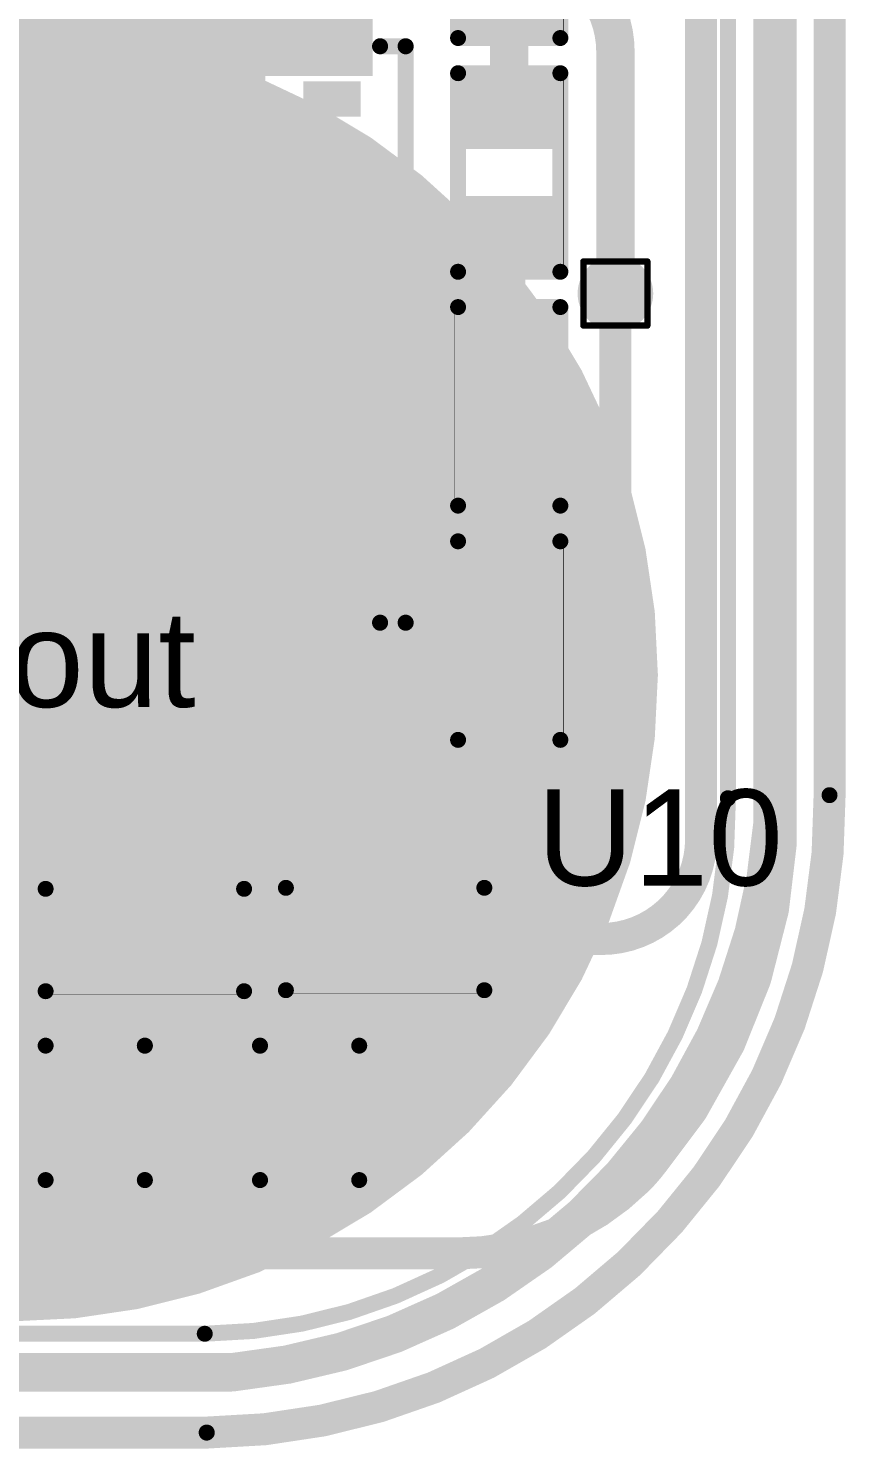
# Model space of a CAD drawing. Header units: inches. Extents: x 3 to 457, y -41 to 239.
# Drawn here: x 32.86 to 39.35, y -2.87 to 8.4 of the extents above; entities that cross this region are included whole.
import ezdxf

# ---------------------------------------------------------------- set-up
doc = ezdxf.new("R2010")
doc.units = ezdxf.units.IN
for name, color, linetype in [('Board Outline', 216, 'Continuous'), ('Bottom Layer', 5, 'Continuous'), ('Bottom Overlay', 54, 'Continuous'), ('Bottom Paste', 16, 'Continuous'), ('Bottom Solder', 6, 'Continuous'), ('Drill Drawing', 1, 'Continuous'), ('Fabrication', 76, 'Continuous'), ('Top Layer', 1, 'Continuous'), ('Top Overlay', 2, 'Continuous'), ('Top Paste', 8, 'Continuous'), ('Top Solder', 216, 'Continuous'), ('Via Holes', 16, 'Continuous')]:
    doc.layers.add(name, color=color, linetype=linetype)
doc.styles.add('Arial', font='', dxfattribs={"height": 0.2})
doc.styles.get('Arial').set_extended_font_data('Arial')

# ---------------------------------------------------------------- blocks, each defined once
blk = doc.blocks.new('TSSOP_14_22')
at = {"layer": 'Top Layer'}
for points in [[(-3.65, 2.175), (-2.15, 2.175), (-2.15, 1.725), (-3.65, 1.725)], [(2.15, 2.175), (3.65, 2.175), (3.65, 1.725), (2.15, 1.725)], [(-3.65, 1.525), (-2.15, 1.525), (-2.15, 1.075), (-3.65, 1.075)], [(2.15, 1.525), (3.65, 1.525), (3.65, 1.075), (2.15, 1.075)], [(-3.65, 0.875), (-2.15, 0.875), (-2.15, 0.425), (-3.65, 0.425)], [(2.15, 0.875), (3.65, 0.875), (3.65, 0.425), (2.15, 0.425)], [(-3.65, 0.225), (-2.15, 0.225), (-2.15, -0.225), (-3.65, -0.225)], [(2.15, 0.225), (3.65, 0.225), (3.65, -0.225), (2.15, -0.225)], [(-3.65, -0.425), (-2.15, -0.425), (-2.15, -0.875), (-3.65, -0.875)], [(2.15, -0.425), (3.65, -0.425), (3.65, -0.875), (2.15, -0.875)], [(-3.65, -1.075), (-2.15, -1.075), (-2.15, -1.525), (-3.65, -1.525)], [(2.15, -1.075), (3.65, -1.075), (3.65, -1.525), (2.15, -1.525)], [(-3.65, -1.725), (-2.15, -1.725), (-2.15, -2.175), (-3.65, -2.175)], [(2.15, -1.725), (3.65, -1.725), (3.65, -2.175), (2.15, -2.175)]]:
    blk.add_hatch(color=1, dxfattribs=at).paths.add_polyline_path(points)
at = {"layer": 'Top Overlay'}
blk.add_hatch(color=2, dxfattribs=at).paths.add_polyline_path([(-2.005, 1.727), (-1.725, 1.727), (-1.725, 2.184), (-2.005, 2.184)])
at = {"layer": 'Top Paste'}
for points in [[(-3.65, 2.175), (-2.15, 2.175), (-2.15, 1.725), (-3.65, 1.725)], [(2.15, 2.175), (3.65, 2.175), (3.65, 1.725), (2.15, 1.725)], [(-3.65, 1.525), (-2.15, 1.525), (-2.15, 1.075), (-3.65, 1.075)], [(2.15, 1.525), (3.65, 1.525), (3.65, 1.075), (2.15, 1.075)], [(-3.65, 0.875), (-2.15, 0.875), (-2.15, 0.425), (-3.65, 0.425)], [(2.15, 0.875), (3.65, 0.875), (3.65, 0.425), (2.15, 0.425)], [(-3.65, 0.225), (-2.15, 0.225), (-2.15, -0.225), (-3.65, -0.225)], [(2.15, 0.225), (3.65, 0.225), (3.65, -0.225), (2.15, -0.225)], [(-3.65, -0.425), (-2.15, -0.425), (-2.15, -0.875), (-3.65, -0.875)], [(2.15, -0.425), (3.65, -0.425), (3.65, -0.875), (2.15, -0.875)], [(-3.65, -1.075), (-2.15, -1.075), (-2.15, -1.525), (-3.65, -1.525)], [(2.15, -1.075), (3.65, -1.075), (3.65, -1.525), (2.15, -1.525)], [(-3.65, -1.725), (-2.15, -1.725), (-2.15, -2.175), (-3.65, -2.175)], [(2.15, -1.725), (3.65, -1.725), (3.65, -2.175), (2.15, -2.175)]]:
    blk.add_hatch(color=8, dxfattribs=at).paths.add_polyline_path(points)
at = {"layer": 'Top Solder'}
for points in [[(-3.752, 2.277), (-2.048, 2.277), (-2.048, 1.623), (-3.752, 1.623)], [(2.048, 2.277), (3.752, 2.277), (3.752, 1.623), (2.048, 1.623)], [(-3.752, 1.627), (-2.048, 1.627), (-2.048, 0.973), (-3.752, 0.973)], [(2.048, 1.627), (3.752, 1.627), (3.752, 0.973), (2.048, 0.973)], [(-3.752, 0.977), (-2.048, 0.977), (-2.048, 0.323), (-3.752, 0.323)], [(2.048, 0.977), (3.752, 0.977), (3.752, 0.323), (2.048, 0.323)], [(-3.752, 0.327), (-2.048, 0.327), (-2.048, -0.327), (-3.752, -0.327)], [(2.048, 0.327), (3.752, 0.327), (3.752, -0.327), (2.048, -0.327)], [(-3.752, -0.323), (-2.048, -0.323), (-2.048, -0.977), (-3.752, -0.977)], [(2.048, -0.323), (3.752, -0.323), (3.752, -0.977), (2.048, -0.977)], [(-3.752, -0.973), (-2.048, -0.973), (-2.048, -1.627), (-3.752, -1.627)], [(2.048, -0.973), (3.752, -0.973), (3.752, -1.627), (2.048, -1.627)], [(-3.752, -1.623), (-2.048, -1.623), (-2.048, -2.277), (-3.752, -2.277)], [(2.048, -1.623), (3.752, -1.623), (3.752, -2.277), (2.048, -2.277)]]:
    blk.add_hatch(color=216, dxfattribs=at).paths.add_polyline_path(points)
at = {"layer": 'Top Overlay'}
for points in [[(-2.284, 2.337, 0.127, 0.127, 0), (-2.284, 2.54, 0.127, 0.127, 0)], [(2.288, 2.54, 0.127, 0.127, 0), (-2.284, 2.54, 0.127, 0.127, 0)], [(2.288, 2.337, 0.127, 0.127, 0), (2.288, 2.54, 0.127, 0.127, 0)], [(-4.011, 1.829, 0.2, 0.2, 0), (-4.011, 2.083, 0.2, 0.2, 0)], [(-3.884, 1.956, 0.2, 0.2, 0), (-4.011, 2.083, 0.2, 0.2, 0)], [(-4.011, 1.829, 0.2, 0.2, 0), (-3.884, 1.956, 0.2, 0.2, 0)], [(-2.284, -2.54, 0.127, 0.127, 0), (-2.284, -2.337, 0.127, 0.127, 0)], [(2.288, -2.54, 0.127, 0.127, 0), (2.288, -2.337, 0.127, 0.127, 0)], [(2.288, -2.54, 0.127, 0.127, 0), (-2.284, -2.54, 0.127, 0.127, 0)]]:
    blk.add_lwpolyline(points, format="xyseb", dxfattribs=at)
for points in [[(-2.316, 2.54, 0.0635, 0.0635, 1), (-2.252, 2.54, 0.0635, 0.0635, 1)], [(-2.316, 2.54, 0.0635, 0.0635, 1), (-2.252, 2.54, 0.0635, 0.0635, 1)], [(2.256, 2.54, 0.0635, 0.0635, 1), (2.32, 2.54, 0.0635, 0.0635, 1)], [(2.256, 2.54, 0.0635, 0.0635, 1), (2.32, 2.54, 0.0635, 0.0635, 1)], [(-2.316, 2.337, 0.0635, 0.0635, 1), (-2.252, 2.337, 0.0635, 0.0635, 1)], [(2.256, 2.337, 0.0635, 0.0635, 1), (2.32, 2.337, 0.0635, 0.0635, 1)], [(-4.061, 2.083, 0.1, 0.1, 1), (-3.961, 2.083, 0.1, 0.1, 1)], [(-4.061, 2.083, 0.1, 0.1, 1), (-3.961, 2.083, 0.1, 0.1, 1)], [(-3.934, 1.956, 0.1, 0.1, 1), (-3.834, 1.956, 0.1, 0.1, 1)], [(-3.934, 1.956, 0.1, 0.1, 1), (-3.834, 1.956, 0.1, 0.1, 1)], [(-4.061, 1.829, 0.1, 0.1, 1), (-3.961, 1.829, 0.1, 0.1, 1)], [(-4.061, 1.829, 0.1, 0.1, 1), (-3.961, 1.829, 0.1, 0.1, 1)], [(-2.316, -2.337, 0.0635, 0.0635, 1), (-2.252, -2.337, 0.0635, 0.0635, 1)], [(2.256, -2.337, 0.0635, 0.0635, 1), (2.32, -2.337, 0.0635, 0.0635, 1)], [(-2.316, -2.54, 0.0635, 0.0635, 1), (-2.252, -2.54, 0.0635, 0.0635, 1)], [(-2.316, -2.54, 0.0635, 0.0635, 1), (-2.252, -2.54, 0.0635, 0.0635, 1)], [(2.256, -2.54, 0.0635, 0.0635, 1), (2.32, -2.54, 0.0635, 0.0635, 1)], [(2.256, -2.54, 0.0635, 0.0635, 1), (2.32, -2.54, 0.0635, 0.0635, 1)]]:
    blk.add_lwpolyline(points, format="xyseb", close=True, dxfattribs=at)
blk = doc.blocks.new('R___0402_43')
at = {"layer": 'Top Layer'}
for points in [[(-0.699, -0.318), (-0.699, 0.318), (-0.241, 0.318), (-0.241, -0.318)], [(0.241, -0.318), (0.241, 0.318), (0.699, 0.318), (0.699, -0.318)]]:
    blk.add_hatch(color=1, dxfattribs=at).paths.add_polyline_path(points)
at = {"layer": 'Top Paste'}
for points in [[(-0.699, -0.318), (-0.699, 0.318), (-0.241, 0.318), (-0.241, -0.318)], [(0.241, -0.318), (0.241, 0.318), (0.699, 0.318), (0.699, -0.318)]]:
    blk.add_hatch(color=8, dxfattribs=at).paths.add_polyline_path(points)
at = {"layer": 'Top Solder'}
for points in [[(-0.754, -0.373), (-0.754, 0.373), (-0.186, 0.373), (-0.186, -0.373)], [(0.186, -0.373), (0.186, 0.373), (0.754, 0.373), (0.754, -0.373)]]:
    blk.add_hatch(color=216, dxfattribs=at).paths.add_polyline_path(points)
at = {"layer": 'Top Overlay'}
for points in [[(-0.787, 0.406, 0.127, 0.127, 0), (0.787, 0.406, 0.127, 0.127, 0)], [(-0.787, -0.406, 0.127, 0.127, 0), (-0.787, 0.406, 0.127, 0.127, 0)], [(0.787, -0.406, 0.127, 0.127, 0), (0.787, 0.406, 0.127, 0.127, 0)], [(-0.787, -0.406, 0.127, 0.127, 0), (0.787, -0.406, 0.127, 0.127, 0)], [(-0.813, -0.432, 0.00323, 0.00323, 0), (0.813, -0.432, 0.00323, 0.00323, 0)]]:
    blk.add_lwpolyline(points, format="xyseb", dxfattribs=at)
for points in [[(-0.819, 0.406, 0.0635, 0.0635, 1), (-0.756, 0.406, 0.0635, 0.0635, 1)], [(-0.819, 0.406, 0.0635, 0.0635, 1), (-0.756, 0.406, 0.0635, 0.0635, 1)], [(0.756, 0.406, 0.0635, 0.0635, 1), (0.819, 0.406, 0.0635, 0.0635, 1)], [(0.756, 0.406, 0.0635, 0.0635, 1), (0.819, 0.406, 0.0635, 0.0635, 1)], [(-0.819, -0.406, 0.0635, 0.0635, 1), (-0.756, -0.406, 0.0635, 0.0635, 1)], [(-0.819, -0.406, 0.0635, 0.0635, 1), (-0.756, -0.406, 0.0635, 0.0635, 1)], [(-0.814, -0.432, 0.00161, 0.00161, 1), (-0.812, -0.432, 0.00161, 0.00161, 1)], [(0.756, -0.406, 0.0635, 0.0635, 1), (0.819, -0.406, 0.0635, 0.0635, 1)], [(0.756, -0.406, 0.0635, 0.0635, 1), (0.819, -0.406, 0.0635, 0.0635, 1)], [(0.812, -0.432, 0.00161, 0.00161, 1), (0.814, -0.432, 0.00161, 0.00161, 1)]]:
    blk.add_lwpolyline(points, format="xyseb", close=True, dxfattribs=at)
blk = doc.blocks.new('R___0402_44')
at = {"layer": 'Top Layer'}
for points in [[(-0.699, -0.318), (-0.699, 0.318), (-0.241, 0.318), (-0.241, -0.318)], [(0.241, -0.318), (0.241, 0.318), (0.699, 0.318), (0.699, -0.318)]]:
    blk.add_hatch(color=1, dxfattribs=at).paths.add_polyline_path(points)
at = {"layer": 'Top Paste'}
for points in [[(-0.699, -0.318), (-0.699, 0.318), (-0.241, 0.318), (-0.241, -0.318)], [(0.241, -0.318), (0.241, 0.318), (0.699, 0.318), (0.699, -0.318)]]:
    blk.add_hatch(color=8, dxfattribs=at).paths.add_polyline_path(points)
at = {"layer": 'Top Solder'}
for points in [[(-0.754, -0.373), (-0.754, 0.373), (-0.186, 0.373), (-0.186, -0.373)], [(0.186, -0.373), (0.186, 0.373), (0.754, 0.373), (0.754, -0.373)]]:
    blk.add_hatch(color=216, dxfattribs=at).paths.add_polyline_path(points)
at = {"layer": 'Top Overlay'}
for points in [[(-0.787, 0.406, 0.127, 0.127, 0), (0.787, 0.406, 0.127, 0.127, 0)], [(-0.787, 0.406, 0.127, 0.127, 0), (-0.787, -0.406, 0.127, 0.127, 0)], [(0.787, 0.406, 0.127, 0.127, 0), (0.787, -0.406, 0.127, 0.127, 0)], [(-0.787, -0.406, 0.127, 0.127, 0), (0.787, -0.406, 0.127, 0.127, 0)], [(-0.813, -0.432, 0.00323, 0.00323, 0), (0.813, -0.432, 0.00323, 0.00323, 0)]]:
    blk.add_lwpolyline(points, format="xyseb", dxfattribs=at)
for points in [[(-0.819, 0.406, 0.0635, 0.0635, 1), (-0.756, 0.406, 0.0635, 0.0635, 1)], [(-0.819, 0.406, 0.0635, 0.0635, 1), (-0.756, 0.406, 0.0635, 0.0635, 1)], [(0.756, 0.406, 0.0635, 0.0635, 1), (0.819, 0.406, 0.0635, 0.0635, 1)], [(0.756, 0.406, 0.0635, 0.0635, 1), (0.819, 0.406, 0.0635, 0.0635, 1)], [(-0.819, -0.406, 0.0635, 0.0635, 1), (-0.756, -0.406, 0.0635, 0.0635, 1)], [(-0.819, -0.406, 0.0635, 0.0635, 1), (-0.756, -0.406, 0.0635, 0.0635, 1)], [(-0.814, -0.432, 0.00161, 0.00161, 1), (-0.812, -0.432, 0.00161, 0.00161, 1)], [(0.756, -0.406, 0.0635, 0.0635, 1), (0.819, -0.406, 0.0635, 0.0635, 1)], [(0.756, -0.406, 0.0635, 0.0635, 1), (0.819, -0.406, 0.0635, 0.0635, 1)], [(0.812, -0.432, 0.00161, 0.00161, 1), (0.814, -0.432, 0.00161, 0.00161, 1)]]:
    blk.add_lwpolyline(points, format="xyseb", close=True, dxfattribs=at)
blk = doc.blocks.new('R___0402_45')
at = {"layer": 'Top Layer'}
for points in [[(-0.699, -0.318), (-0.699, 0.318), (-0.241, 0.318), (-0.241, -0.318)], [(0.241, -0.318), (0.241, 0.318), (0.699, 0.318), (0.699, -0.318)]]:
    blk.add_hatch(color=1, dxfattribs=at).paths.add_polyline_path(points)
at = {"layer": 'Top Paste'}
for points in [[(-0.699, -0.318), (-0.699, 0.318), (-0.241, 0.318), (-0.241, -0.318)], [(0.241, -0.318), (0.241, 0.318), (0.699, 0.318), (0.699, -0.318)]]:
    blk.add_hatch(color=8, dxfattribs=at).paths.add_polyline_path(points)
at = {"layer": 'Top Solder'}
for points in [[(-0.754, -0.373), (-0.754, 0.373), (-0.186, 0.373), (-0.186, -0.373)], [(0.186, -0.373), (0.186, 0.373), (0.754, 0.373), (0.754, -0.373)]]:
    blk.add_hatch(color=216, dxfattribs=at).paths.add_polyline_path(points)
at = {"layer": 'Top Overlay'}
for points in [[(-0.787, 0.406, 0.127, 0.127, 0), (0.787, 0.406, 0.127, 0.127, 0)], [(-0.787, -0.406, 0.127, 0.127, 0), (-0.787, 0.406, 0.127, 0.127, 0)], [(0.787, -0.406, 0.127, 0.127, 0), (0.787, 0.406, 0.127, 0.127, 0)], [(-0.787, -0.406, 0.127, 0.127, 0), (0.787, -0.406, 0.127, 0.127, 0)], [(-0.813, -0.432, 0.00323, 0.00323, 0), (0.813, -0.432, 0.00323, 0.00323, 0)]]:
    blk.add_lwpolyline(points, format="xyseb", dxfattribs=at)
for points in [[(-0.819, 0.406, 0.0635, 0.0635, 1), (-0.756, 0.406, 0.0635, 0.0635, 1)], [(-0.819, 0.406, 0.0635, 0.0635, 1), (-0.756, 0.406, 0.0635, 0.0635, 1)], [(0.756, 0.406, 0.0635, 0.0635, 1), (0.819, 0.406, 0.0635, 0.0635, 1)], [(0.756, 0.406, 0.0635, 0.0635, 1), (0.819, 0.406, 0.0635, 0.0635, 1)], [(-0.819, -0.406, 0.0635, 0.0635, 1), (-0.756, -0.406, 0.0635, 0.0635, 1)], [(-0.819, -0.406, 0.0635, 0.0635, 1), (-0.756, -0.406, 0.0635, 0.0635, 1)], [(-0.814, -0.432, 0.00161, 0.00161, 1), (-0.812, -0.432, 0.00161, 0.00161, 1)], [(0.756, -0.406, 0.0635, 0.0635, 1), (0.819, -0.406, 0.0635, 0.0635, 1)], [(0.756, -0.406, 0.0635, 0.0635, 1), (0.819, -0.406, 0.0635, 0.0635, 1)], [(0.812, -0.432, 0.00161, 0.00161, 1), (0.814, -0.432, 0.00161, 0.00161, 1)]]:
    blk.add_lwpolyline(points, format="xyseb", close=True, dxfattribs=at)
blk = doc.blocks.new('R___0402_49')
at = {"layer": 'Top Layer'}
for points in [[(-0.699, -0.318), (-0.699, 0.318), (-0.241, 0.318), (-0.241, -0.318)], [(0.241, -0.318), (0.241, 0.318), (0.699, 0.318), (0.699, -0.318)]]:
    blk.add_hatch(color=1, dxfattribs=at).paths.add_polyline_path(points)
at = {"layer": 'Top Paste'}
for points in [[(-0.699, -0.318), (-0.699, 0.318), (-0.241, 0.318), (-0.241, -0.318)], [(0.241, -0.318), (0.241, 0.318), (0.699, 0.318), (0.699, -0.318)]]:
    blk.add_hatch(color=8, dxfattribs=at).paths.add_polyline_path(points)
at = {"layer": 'Top Solder'}
for points in [[(-0.754, -0.373), (-0.754, 0.373), (-0.186, 0.373), (-0.186, -0.373)], [(0.186, -0.373), (0.186, 0.373), (0.754, 0.373), (0.754, -0.373)]]:
    blk.add_hatch(color=216, dxfattribs=at).paths.add_polyline_path(points)
at = {"layer": 'Top Overlay'}
for points in [[(-0.787, 0.406, 0.127, 0.127, 0), (0.787, 0.406, 0.127, 0.127, 0)], [(-0.787, 0.406, 0.127, 0.127, 0), (-0.787, -0.406, 0.127, 0.127, 0)], [(0.787, 0.406, 0.127, 0.127, 0), (0.787, -0.406, 0.127, 0.127, 0)], [(-0.787, -0.406, 0.127, 0.127, 0), (0.787, -0.406, 0.127, 0.127, 0)], [(-0.813, -0.432, 0.00323, 0.00323, 0), (0.813, -0.432, 0.00323, 0.00323, 0)]]:
    blk.add_lwpolyline(points, format="xyseb", dxfattribs=at)
for points in [[(-0.819, 0.406, 0.0635, 0.0635, 1), (-0.756, 0.406, 0.0635, 0.0635, 1)], [(-0.819, 0.406, 0.0635, 0.0635, 1), (-0.756, 0.406, 0.0635, 0.0635, 1)], [(0.756, 0.406, 0.0635, 0.0635, 1), (0.819, 0.406, 0.0635, 0.0635, 1)], [(0.756, 0.406, 0.0635, 0.0635, 1), (0.819, 0.406, 0.0635, 0.0635, 1)], [(-0.819, -0.406, 0.0635, 0.0635, 1), (-0.756, -0.406, 0.0635, 0.0635, 1)], [(-0.819, -0.406, 0.0635, 0.0635, 1), (-0.756, -0.406, 0.0635, 0.0635, 1)], [(-0.814, -0.432, 0.00161, 0.00161, 1), (-0.812, -0.432, 0.00161, 0.00161, 1)], [(0.756, -0.406, 0.0635, 0.0635, 1), (0.819, -0.406, 0.0635, 0.0635, 1)], [(0.756, -0.406, 0.0635, 0.0635, 1), (0.819, -0.406, 0.0635, 0.0635, 1)], [(0.812, -0.432, 0.00161, 0.00161, 1), (0.814, -0.432, 0.00161, 0.00161, 1)]]:
    blk.add_lwpolyline(points, format="xyseb", close=True, dxfattribs=at)
blk = doc.blocks.new('R___0402_50')
at = {"layer": 'Top Layer'}
for points in [[(-0.699, -0.318), (-0.699, 0.317), (-0.241, 0.317), (-0.241, -0.318)], [(0.241, -0.318), (0.241, 0.317), (0.699, 0.317), (0.699, -0.318)]]:
    blk.add_hatch(color=1, dxfattribs=at).paths.add_polyline_path(points)
at = {"layer": 'Top Paste'}
for points in [[(-0.699, -0.318), (-0.699, 0.317), (-0.241, 0.317), (-0.241, -0.318)], [(0.241, -0.318), (0.241, 0.317), (0.699, 0.317), (0.699, -0.318)]]:
    blk.add_hatch(color=8, dxfattribs=at).paths.add_polyline_path(points)
at = {"layer": 'Top Solder'}
for points in [[(-0.754, -0.373), (-0.754, 0.373), (-0.186, 0.373), (-0.186, -0.373)], [(0.186, -0.373), (0.186, 0.373), (0.754, 0.373), (0.754, -0.373)]]:
    blk.add_hatch(color=216, dxfattribs=at).paths.add_polyline_path(points)
at = {"layer": 'Top Overlay'}
for points in [[(0.787, 0.406, 0.127, 0.127, 0), (-0.787, 0.406, 0.127, 0.127, 0)], [(-0.787, -0.406, 0.127, 0.127, 0), (-0.787, 0.406, 0.127, 0.127, 0)], [(0.787, -0.406, 0.127, 0.127, 0), (0.787, 0.406, 0.127, 0.127, 0)], [(0.787, -0.406, 0.127, 0.127, 0), (-0.787, -0.406, 0.127, 0.127, 0)], [(0.813, -0.432, 0.00323, 0.00323, 0), (-0.813, -0.432, 0.00323, 0.00323, 0)]]:
    blk.add_lwpolyline(points, format="xyseb", dxfattribs=at)
for points in [[(-0.819, 0.406, 0.0635, 0.0635, 1), (-0.756, 0.406, 0.0635, 0.0635, 1)], [(-0.819, 0.406, 0.0635, 0.0635, 1), (-0.756, 0.406, 0.0635, 0.0635, 1)], [(0.756, 0.406, 0.0635, 0.0635, 1), (0.819, 0.406, 0.0635, 0.0635, 1)], [(0.756, 0.406, 0.0635, 0.0635, 1), (0.819, 0.406, 0.0635, 0.0635, 1)], [(-0.819, -0.406, 0.0635, 0.0635, 1), (-0.756, -0.406, 0.0635, 0.0635, 1)], [(-0.819, -0.406, 0.0635, 0.0635, 1), (-0.756, -0.406, 0.0635, 0.0635, 1)], [(-0.814, -0.432, 0.00161, 0.00161, 1), (-0.812, -0.432, 0.00161, 0.00161, 1)], [(0.756, -0.406, 0.0635, 0.0635, 1), (0.819, -0.406, 0.0635, 0.0635, 1)], [(0.756, -0.406, 0.0635, 0.0635, 1), (0.819, -0.406, 0.0635, 0.0635, 1)], [(0.812, -0.432, 0.00161, 0.00161, 1), (0.814, -0.432, 0.00161, 0.00161, 1)]]:
    blk.add_lwpolyline(points, format="xyseb", close=True, dxfattribs=at)
blk = doc.blocks.new('R___0402_54')
at = {"layer": 'Top Layer'}
for points in [[(-0.699, -0.318), (-0.699, 0.318), (-0.241, 0.318), (-0.241, -0.318)], [(0.241, -0.318), (0.241, 0.318), (0.699, 0.318), (0.699, -0.318)]]:
    blk.add_hatch(color=1, dxfattribs=at).paths.add_polyline_path(points)
at = {"layer": 'Top Paste'}
for points in [[(-0.699, -0.318), (-0.699, 0.318), (-0.241, 0.318), (-0.241, -0.318)], [(0.241, -0.318), (0.241, 0.318), (0.699, 0.318), (0.699, -0.318)]]:
    blk.add_hatch(color=8, dxfattribs=at).paths.add_polyline_path(points)
at = {"layer": 'Top Solder'}
for points in [[(-0.754, -0.373), (-0.754, 0.373), (-0.186, 0.373), (-0.186, -0.373)], [(0.186, -0.373), (0.186, 0.373), (0.754, 0.373), (0.754, -0.373)]]:
    blk.add_hatch(color=216, dxfattribs=at).paths.add_polyline_path(points)
at = {"layer": 'Top Overlay'}
for points in [[(-0.787, 0.406, 0.127, 0.127, 0), (0.787, 0.406, 0.127, 0.127, 0)], [(-0.787, 0.406, 0.127, 0.127, 0), (-0.787, -0.406, 0.127, 0.127, 0)], [(0.787, 0.406, 0.127, 0.127, 0), (0.787, -0.406, 0.127, 0.127, 0)], [(-0.787, -0.406, 0.127, 0.127, 0), (0.787, -0.406, 0.127, 0.127, 0)], [(-0.813, -0.432, 0.00323, 0.00323, 0), (0.813, -0.432, 0.00323, 0.00323, 0)]]:
    blk.add_lwpolyline(points, format="xyseb", dxfattribs=at)
for points in [[(-0.819, 0.406, 0.0635, 0.0635, 1), (-0.756, 0.406, 0.0635, 0.0635, 1)], [(-0.819, 0.406, 0.0635, 0.0635, 1), (-0.756, 0.406, 0.0635, 0.0635, 1)], [(0.756, 0.406, 0.0635, 0.0635, 1), (0.819, 0.406, 0.0635, 0.0635, 1)], [(0.756, 0.406, 0.0635, 0.0635, 1), (0.819, 0.406, 0.0635, 0.0635, 1)], [(-0.819, -0.406, 0.0635, 0.0635, 1), (-0.756, -0.406, 0.0635, 0.0635, 1)], [(-0.819, -0.406, 0.0635, 0.0635, 1), (-0.756, -0.406, 0.0635, 0.0635, 1)], [(-0.814, -0.432, 0.00161, 0.00161, 1), (-0.812, -0.432, 0.00161, 0.00161, 1)], [(0.756, -0.406, 0.0635, 0.0635, 1), (0.819, -0.406, 0.0635, 0.0635, 1)], [(0.756, -0.406, 0.0635, 0.0635, 1), (0.819, -0.406, 0.0635, 0.0635, 1)], [(0.812, -0.432, 0.00161, 0.00161, 1), (0.814, -0.432, 0.00161, 0.00161, 1)]]:
    blk.add_lwpolyline(points, format="xyseb", close=True, dxfattribs=at)
blk = doc.blocks.new('SEMG_PAD_B_59')
at = {"layer": 'Bottom Layer'}
h = blk.add_hatch(color=5, dxfattribs=at)
edge = h.paths.add_edge_path()
edge.add_arc((0, 9.987), 5, 0, 360)
at = {"layer": 'Bottom Paste'}
h = blk.add_hatch(color=16, dxfattribs=at)
edge = h.paths.add_edge_path()
edge.add_arc((0, 9.987), 5, 0, 360)
at = {"layer": 'Bottom Solder'}
h = blk.add_hatch(color=6, dxfattribs=at)
edge = h.paths.add_edge_path()
edge.add_arc((0, 9.987), 5.102, 0, 360)
at = {"layer": 'Bottom Overlay'}
for points in [[(-5.683, 10.966, 0.127, 0.127, -0.414214), (-1.531, 15.213, 0.127, 0.127, 0)], [(1.531, 15.213, 0.127, 0.127, 0), (-1.531, 15.213, 0.127, 0.127, 0)], [(-5.683, 10.966, 0.127, 0.127, 0), (-5.683, -10.966, 0.127, 0.127, 0)]]:
    blk.add_lwpolyline(points, format="xyseb", dxfattribs=at)
for points in [[(-1.562, 15.213, 0.0635, 0.0635, 1), (-1.499, 15.213, 0.0635, 0.0635, 1)], [(-1.562, 15.213, 0.0635, 0.0635, 1), (-1.499, 15.213, 0.0635, 0.0635, 1)], [(-5.715, 10.966, 0.0635, 0.0635, 1), (-5.651, 10.966, 0.0635, 0.0635, 1)], [(-5.715, 10.966, 0.0635, 0.0635, 1), (-5.651, 10.966, 0.0635, 0.0635, 1)]]:
    blk.add_lwpolyline(points, format="xyseb", close=True, dxfattribs=at)
blk = doc.blocks.new('C___0603_70')
at = {"layer": 'Top Layer'}
for points in [[(-0.381, 0.445), (-0.381, -0.445), (-1.143, -0.445), (-1.143, 0.445)], [(1.143, 0.445), (1.143, -0.445), (0.381, -0.445), (0.381, 0.445)]]:
    blk.add_hatch(color=1, dxfattribs=at).paths.add_polyline_path(points)
at = {"layer": 'Top Paste'}
for points in [[(-0.381, 0.445), (-0.381, -0.445), (-1.143, -0.445), (-1.143, 0.445)], [(1.143, 0.445), (1.143, -0.445), (0.381, -0.445), (0.381, 0.445)]]:
    blk.add_hatch(color=8, dxfattribs=at).paths.add_polyline_path(points)
at = {"layer": 'Top Solder'}
for points in [[(-0.321, 0.504), (-0.321, -0.504), (-1.203, -0.504), (-1.203, 0.504)], [(1.203, 0.504), (1.203, -0.504), (0.321, -0.504), (0.321, 0.504)]]:
    blk.add_hatch(color=216, dxfattribs=at).paths.add_polyline_path(points)
at = {"layer": 'Top Overlay'}
for points in [[(-1.245, 0.533, 0.127, 0.127, 0), (-0.457, 0.533, 0.127, 0.127, 0)], [(-1.245, -0.533, 0.127, 0.127, 0), (-1.245, 0.533, 0.127, 0.127, 0)], [(0.457, 0.533, 0.127, 0.127, 0), (1.245, 0.533, 0.127, 0.127, 0)], [(1.245, -0.533, 0.127, 0.127, 0), (1.245, 0.533, 0.127, 0.127, 0)], [(-1.245, -0.533, 0.127, 0.127, 0), (-0.457, -0.533, 0.127, 0.127, 0)], [(0.457, -0.533, 0.127, 0.127, 0), (1.245, -0.533, 0.127, 0.127, 0)]]:
    blk.add_lwpolyline(points, format="xyseb", dxfattribs=at)
for points in [[(-1.276, 0.533, 0.0635, 0.0635, 1), (-1.213, 0.533, 0.0635, 0.0635, 1)], [(-1.276, 0.533, 0.0635, 0.0635, 1), (-1.213, 0.533, 0.0635, 0.0635, 1)], [(-0.489, 0.533, 0.0635, 0.0635, 1), (-0.425, 0.533, 0.0635, 0.0635, 1)], [(0.425, 0.533, 0.0635, 0.0635, 1), (0.489, 0.533, 0.0635, 0.0635, 1)], [(1.213, 0.533, 0.0635, 0.0635, 1), (1.276, 0.533, 0.0635, 0.0635, 1)], [(1.213, 0.533, 0.0635, 0.0635, 1), (1.276, 0.533, 0.0635, 0.0635, 1)], [(-1.276, -0.533, 0.0635, 0.0635, 1), (-1.213, -0.533, 0.0635, 0.0635, 1)], [(-1.276, -0.533, 0.0635, 0.0635, 1), (-1.213, -0.533, 0.0635, 0.0635, 1)], [(-0.489, -0.533, 0.0635, 0.0635, 1), (-0.425, -0.533, 0.0635, 0.0635, 1)], [(0.425, -0.533, 0.0635, 0.0635, 1), (0.489, -0.533, 0.0635, 0.0635, 1)], [(1.213, -0.533, 0.0635, 0.0635, 1), (1.276, -0.533, 0.0635, 0.0635, 1)], [(1.213, -0.533, 0.0635, 0.0635, 1), (1.276, -0.533, 0.0635, 0.0635, 1)]]:
    blk.add_lwpolyline(points, format="xyseb", close=True, dxfattribs=at)

msp = doc.modelspace()

# ---------------------------------------------------------------- hatches: boundary and pattern name
at = {"layer": 'Bottom Layer'}
h = msp.add_hatch(color=5, dxfattribs=at)
edge = h.paths.add_edge_path()
edge.add_arc((37.52, 6.296), 0.3, 0, 360)
at = {"layer": 'Top Layer'}
h = msp.add_hatch(color=1, dxfattribs=at)
edge = h.paths.add_edge_path()
edge.add_arc((37.52, 6.296), 0.3, 0, 360)
at = {"layer": 'Via Holes'}
h = msp.add_hatch(color=7, dxfattribs=at)
edge = h.paths.add_edge_path()
edge.add_arc((37.52, 6.296), 0.15, 0, 360)

# ---------------------------------------------------------------- linework, layer by layer
at = {"layer": 'Board Outline'}
for points in [[(39.22, 24.173, 0.127, 0.127, 0), (39.22, 2.317, 0.127, 0.127, 0)], [(39.22, 2.317, 0.127, 0.127, -0.414214), (34.276, -2.739, 0.127, 0.127, 0)], [(31.197, -2.739, 0.127, 0.127, 0), (34.276, -2.739, 0.127, 0.127, 0)]]:
    msp.add_lwpolyline(points, format="xyseb", dxfattribs=at)
for points in [[(39.188, 2.317, 0.0635, 0.0635, 1), (39.251, 2.317, 0.0635, 0.0635, 1)], [(39.188, 2.317, 0.0635, 0.0635, 1), (39.251, 2.317, 0.0635, 0.0635, 1)], [(34.244, -2.739, 0.0635, 0.0635, 1), (34.308, -2.739, 0.0635, 0.0635, 1)], [(34.244, -2.739, 0.0635, 0.0635, 1), (34.308, -2.739, 0.0635, 0.0635, 1)]]:
    msp.add_lwpolyline(points, format="xyseb", close=True, dxfattribs=at)
at = {"layer": 'Bottom Layer'}
for points in [[(38.767, 2.093, 0.305, 0.305, 0), (38.767, 13.245, 0.305, 0.305, 0)], [(36.719, 9.017, 0.305, 0.305, -0.414214), (37.52, 8.216, 0.305, 0.305, 0)], [(37.52, 6.296, 0.305, 0.305, 0), (37.52, 8.216, 0.305, 0.305, 0)], [(38.767, 2.093, 0.305, 0.305, -0.365519), (34.477, -2.261, 0.305, 0.305, 0)], [(31.456, -2.261, 0.305, 0.305, 0), (34.477, -2.261, 0.305, 0.305, 0)]]:
    msp.add_lwpolyline(points, format="xyseb", dxfattribs=at)
for points in [[(37.444, 8.216, 0.152, 0.152, 1), (37.596, 8.216, 0.152, 0.152, 1)], [(37.444, 8.216, 0.152, 0.152, 1), (37.596, 8.216, 0.152, 0.152, 1)], [(37.444, 6.296, 0.152, 0.152, 1), (37.596, 6.296, 0.152, 0.152, 1)], [(38.691, 2.093, 0.152, 0.152, 1), (38.843, 2.093, 0.152, 0.152, 1)], [(38.691, 2.093, 0.152, 0.152, 1), (38.843, 2.093, 0.152, 0.152, 1)], [(34.401, -2.261, 0.152, 0.152, 1), (34.553, -2.261, 0.152, 0.152, 1)], [(34.401, -2.261, 0.152, 0.152, 1), (34.553, -2.261, 0.152, 0.152, 1)]]:
    msp.add_lwpolyline(points, format="xyseb", close=True, dxfattribs=at)
at = {"layer": 'Drill Drawing'}
for points in [[(37.266, 6.55, 0.0508, 0.0508, 0), (37.774, 6.55, 0.0508, 0.0508, 0)], [(37.266, 6.042, 0.0508, 0.0508, 0), (37.266, 6.55, 0.0508, 0.0508, 0)], [(37.774, 6.042, 0.0508, 0.0508, 0), (37.774, 6.55, 0.0508, 0.0508, 0)], [(37.266, 6.042, 0.0508, 0.0508, 0), (37.774, 6.042, 0.0508, 0.0508, 0)]]:
    msp.add_lwpolyline(points, format="xyseb", dxfattribs=at)
for points in [[(37.253, 6.55, 0.0254, 0.0254, 1), (37.278, 6.55, 0.0254, 0.0254, 1)], [(37.253, 6.55, 0.0254, 0.0254, 1), (37.278, 6.55, 0.0254, 0.0254, 1)], [(37.761, 6.55, 0.0254, 0.0254, 1), (37.786, 6.55, 0.0254, 0.0254, 1)], [(37.761, 6.55, 0.0254, 0.0254, 1), (37.786, 6.55, 0.0254, 0.0254, 1)], [(37.253, 6.042, 0.0254, 0.0254, 1), (37.278, 6.042, 0.0254, 0.0254, 1)], [(37.253, 6.042, 0.0254, 0.0254, 1), (37.278, 6.042, 0.0254, 0.0254, 1)], [(37.761, 6.042, 0.0254, 0.0254, 1), (37.786, 6.042, 0.0254, 0.0254, 1)], [(37.761, 6.042, 0.0254, 0.0254, 1), (37.786, 6.042, 0.0254, 0.0254, 1)]]:
    msp.add_lwpolyline(points, format="xyseb", close=True, dxfattribs=at)
at = {"layer": 'Fabrication'}
for points in [[(39.22, 24.173, 0.254, 0.254, 0), (39.22, 2.317, 0.254, 0.254, 0)], [(39.22, 2.317, 0.254, 0.254, -0.414214), (34.276, -2.739, 0.254, 0.254, 0)], [(31.197, -2.739, 0.254, 0.254, 0), (34.276, -2.739, 0.254, 0.254, 0)]]:
    msp.add_lwpolyline(points, format="xyseb", dxfattribs=at)
for points in [[(37.73, 3.27, 0.254, 0.254, 1), (27.73, 3.27, 0.254, 0.254, 1)], [(37.667, 3.27, 0.127, 0.127, 1), (37.794, 3.27, 0.127, 0.127, 1)], [(39.156, 2.317, 0.127, 0.127, 1), (39.283, 2.317, 0.127, 0.127, 1)], [(39.156, 2.317, 0.127, 0.127, 1), (39.283, 2.317, 0.127, 0.127, 1)], [(34.213, -2.739, 0.127, 0.127, 1), (34.34, -2.739, 0.127, 0.127, 1)], [(34.213, -2.739, 0.127, 0.127, 1), (34.34, -2.739, 0.127, 0.127, 1)]]:
    msp.add_lwpolyline(points, format="xyseb", close=True, dxfattribs=at)
at = {"layer": 'Top Layer'}
for points in [[(38.832, 1.943, 0.254, 0.254, 0), (38.832, 12.178, 0.254, 0.254, 0)], [(38.2, 1.969, 0.254, 0.254, 0), (38.2, 11.41, 0.254, 0.254, 0)], [(33.965, 7.256, 0.254, 0.254, 0), (33.965, 8.873, 0.254, 0.254, 0)], [(34.615, 6.296, 0.254, 0.254, 0), (34.615, 8.873, 0.254, 0.254, 0)], [(36.677, 7.726, 0.305, 0.305, 0), (36.677, 8.64, 0.305, 0.305, 0)], [(33.965, 7.256, 0.254, 0.254, -0.414214), (33.567, 6.858, 0.254, 0.254, 0)], [(28.613, 6.858, 0.254, 0.254, 0), (33.567, 6.858, 0.254, 0.254, 0)], [(36.677, 5.871, 0.254, 0.254, 0), (36.677, 6.787, 0.254, 0.254, 0)], [(36.677, 6.787, 0.254, 0.254, 0), (36.809, 6.787, 0.254, 0.254, 0)], [(35.04, 5.871, 0.254, 0.254, -0.414214), (34.615, 6.296, 0.254, 0.254, 0)], [(37.52, 4.514, 0.254, 0.254, 0), (37.52, 6.296, 0.254, 0.254, 0)], [(35.04, 5.871, 0.254, 0.254, 0), (36.575, 5.871, 0.254, 0.254, 0)], [(32.665, 4.541, 0.254, 0.254, -0.414214), (33.056, 4.931, 0.254, 0.254, 0)], [(33.056, 4.931, 0.254, 0.254, 0), (35.653, 4.931, 0.254, 0.254, 0)], [(34.878, 4.931, 0.254, 0.254, -0.414214), (35.265, 4.543, 0.254, 0.254, 0)], [(35.265, 4.543, 0.254, 0.254, -0.414214), (35.653, 4.931, 0.254, 0.254, 0)], [(35.653, 4.931, 0.254, 0.254, 0), (36.677, 4.931, 0.254, 0.254, 0)], [(35.265, 3.327, 0.254, 0.254, 0), (35.265, 4.797, 0.254, 0.254, 0)], [(37.52, 4.514, 0.254, 0.254, -0.414214), (37.019, 4.013, 0.254, 0.254, 0)], [(36.664, 4.013, 0.254, 0.254, 0), (37.019, 4.013, 0.254, 0.254, 0)], [(33.315, 1.168, 0.254, 0.254, 0), (33.315, 3.073, 0.254, 0.254, 0)], [(33.965, 1.882, 0.254, 0.254, 0), (33.965, 3.073, 0.254, 0.254, 0)], [(34.615, 3.073, 0.381, 0.381, 0), (35.265, 3.073, 0.381, 0.381, 0)], [(35.265, 3.073, 0.254, 0.254, 0), (36.677, 3.073, 0.254, 0.254, 0)], [(38.2, 1.969, 0.254, 0.254, -0.414214), (37.407, 1.176, 0.254, 0.254, 0)], [(38.77, 1.409, 0.254, 0.254, 0), (38.83, 1.913, 0.254, 0.254, 0)], [(38.832, 1.943, 0.254, 0.254, -0.029593), (38.83, 1.913, 0.254, 0.254, 0)], [(34.064, 1.449, 0.254, 0.254, -0.111993), (33.965, 1.882, 0.254, 0.254, 0)], [(34.255, 1.176, 0.254, 0.254, -0.083597), (34.064, 1.449, 0.254, 0.254, 0)], [(38.63, 0.861, 0.254, 0.254, 0), (38.77, 1.409, 0.254, 0.254, 0)], [(33.315, 0.089, 0.254, 0.254, 0), (33.315, 1.168, 0.254, 0.254, 0)], [(34.259, 1.172, 0.254, 0.254, -0.001418), (34.255, 1.176, 0.254, 0.254, 0)], [(34.259, 1.172, 0.254, 0.254, 0), (35.091, 1.172, 0.254, 0.254, 0)], [(35.091, 1.172, 0.254, 0.254, 0), (35.095, 1.176, 0.254, 0.254, 0)], [(35.222, 0.015, 0.254, 0.254, 0), (35.222, 1.176, 0.254, 0.254, 0)], [(36.162, 1.176, 0.254, 0.254, 0), (37.407, 1.176, 0.254, 0.254, 0)], [(38.423, 0.347, 0.254, 0.254, 0), (38.63, 0.861, 0.254, 0.254, 0)], [(38.127, -0.181, 0.254, 0.254, 0), (38.423, 0.347, 0.254, 0.254, 0)], [(33.48, -0.076, 0.254, 0.254, -0.414214), (33.315, 0.089, 0.254, 0.254, 0)], [(35.004, 0.057, 0.254, 0.254, 0), (35.038, 0.057, 0.254, 0.254, 0)], [(35.004, -0.203, 0.254, 0.254, 0), (35.222, 0.015, 0.254, 0.254, 0)], [(33.48, -0.203, 0.254, 0.254, 0), (33.48, -0.076, 0.254, 0.254, 0)], [(33.48, -0.949, 0.254, 0.254, 0), (33.48, -0.203, 0.254, 0.254, 0)], [(37.82, -0.59, 0.254, 0.254, 0), (38.127, -0.181, 0.254, 0.254, 0)], [(37.82, -0.59, 0.254, 0.254, -0.03687), (37.694, -0.735, 0.254, 0.254, 0)], [(37.694, -0.735, 0.254, 0.254, -0.196681), (36.265, -1.318, 0.254, 0.254, 0)], [(33.85, -1.318, 0.254, 0.254, -0.414214), (33.48, -0.949, 0.254, 0.254, 0)], [(33.85, -1.318, 0.254, 0.254, 0), (36.265, -1.318, 0.254, 0.254, 0)]]:
    msp.add_lwpolyline(points, format="xyseb", dxfattribs=at)
for points in [[(36.601, 7.726, 0.152, 0.152, 1), (36.753, 7.726, 0.152, 0.152, 1)], [(33.902, 7.256, 0.127, 0.127, 1), (34.029, 7.256, 0.127, 0.127, 1)], [(33.902, 7.256, 0.127, 0.127, 1), (34.029, 7.256, 0.127, 0.127, 1)], [(33.503, 6.858, 0.127, 0.127, 1), (33.63, 6.858, 0.127, 0.127, 1)], [(33.503, 6.858, 0.127, 0.127, 1), (33.63, 6.858, 0.127, 0.127, 1)], [(36.614, 6.787, 0.127, 0.127, 1), (36.741, 6.787, 0.127, 0.127, 1)], [(36.614, 6.787, 0.127, 0.127, 1), (36.741, 6.787, 0.127, 0.127, 1)], [(36.745, 6.787, 0.127, 0.127, 1), (36.872, 6.787, 0.127, 0.127, 1)], [(34.552, 6.296, 0.127, 0.127, 1), (34.679, 6.296, 0.127, 0.127, 1)], [(34.552, 6.296, 0.127, 0.127, 1), (34.679, 6.296, 0.127, 0.127, 1)], [(37.456, 6.296, 0.127, 0.127, 1), (37.583, 6.296, 0.127, 0.127, 1)], [(34.977, 5.871, 0.127, 0.127, 1), (35.104, 5.871, 0.127, 0.127, 1)], [(34.977, 5.871, 0.127, 0.127, 1), (35.104, 5.871, 0.127, 0.127, 1)], [(36.512, 5.871, 0.127, 0.127, 1), (36.639, 5.871, 0.127, 0.127, 1)], [(36.614, 5.871, 0.127, 0.127, 1), (36.741, 5.871, 0.127, 0.127, 1)], [(32.992, 4.931, 0.127, 0.127, 1), (33.119, 4.931, 0.127, 0.127, 1)], [(32.992, 4.931, 0.127, 0.127, 1), (33.119, 4.931, 0.127, 0.127, 1)], [(34.814, 4.931, 0.127, 0.127, 1), (34.941, 4.931, 0.127, 0.127, 1)], [(35.59, 4.931, 0.127, 0.127, 1), (35.717, 4.931, 0.127, 0.127, 1)], [(35.59, 4.931, 0.127, 0.127, 1), (35.717, 4.931, 0.127, 0.127, 1)], [(35.59, 4.931, 0.127, 0.127, 1), (35.717, 4.931, 0.127, 0.127, 1)], [(36.614, 4.931, 0.127, 0.127, 1), (36.741, 4.931, 0.127, 0.127, 1)], [(35.202, 4.797, 0.127, 0.127, 1), (35.329, 4.797, 0.127, 0.127, 1)], [(35.202, 4.543, 0.127, 0.127, 1), (35.329, 4.543, 0.127, 0.127, 1)], [(35.202, 4.543, 0.127, 0.127, 1), (35.329, 4.543, 0.127, 0.127, 1)], [(37.456, 4.514, 0.127, 0.127, 1), (37.583, 4.514, 0.127, 0.127, 1)], [(37.456, 4.514, 0.127, 0.127, 1), (37.583, 4.514, 0.127, 0.127, 1)], [(36.601, 4.013, 0.127, 0.127, 1), (36.728, 4.013, 0.127, 0.127, 1)], [(36.956, 4.013, 0.127, 0.127, 1), (37.083, 4.013, 0.127, 0.127, 1)], [(36.956, 4.013, 0.127, 0.127, 1), (37.083, 4.013, 0.127, 0.127, 1)], [(35.202, 3.327, 0.127, 0.127, 1), (35.329, 3.327, 0.127, 0.127, 1)], [(33.252, 3.073, 0.127, 0.127, 1), (33.379, 3.073, 0.127, 0.127, 1)], [(33.902, 3.073, 0.127, 0.127, 1), (34.029, 3.073, 0.127, 0.127, 1)], [(34.52, 3.073, 0.191, 0.191, 1), (34.711, 3.073, 0.191, 0.191, 1)], [(35.17, 3.073, 0.191, 0.191, 1), (35.361, 3.073, 0.191, 0.191, 1)], [(35.202, 3.073, 0.127, 0.127, 1), (35.329, 3.073, 0.127, 0.127, 1)], [(36.614, 3.073, 0.127, 0.127, 1), (36.741, 3.073, 0.127, 0.127, 1)], [(38.136, 1.969, 0.127, 0.127, 1), (38.263, 1.969, 0.127, 0.127, 1)], [(38.136, 1.969, 0.127, 0.127, 1), (38.263, 1.969, 0.127, 0.127, 1)], [(38.767, 1.913, 0.127, 0.127, 1), (38.894, 1.913, 0.127, 0.127, 1)], [(38.767, 1.913, 0.127, 0.127, 1), (38.894, 1.913, 0.127, 0.127, 1)], [(38.769, 1.943, 0.127, 0.127, 1), (38.896, 1.943, 0.127, 0.127, 1)], [(38.769, 1.943, 0.127, 0.127, 1), (38.896, 1.943, 0.127, 0.127, 1)], [(33.902, 1.882, 0.127, 0.127, 1), (34.029, 1.882, 0.127, 0.127, 1)], [(33.902, 1.882, 0.127, 0.127, 1), (34.029, 1.882, 0.127, 0.127, 1)], [(34, 1.449, 0.127, 0.127, 1), (34.127, 1.449, 0.127, 0.127, 1)], [(34, 1.449, 0.127, 0.127, 1), (34.127, 1.449, 0.127, 0.127, 1)], [(38.706, 1.409, 0.127, 0.127, 1), (38.833, 1.409, 0.127, 0.127, 1)], [(38.706, 1.409, 0.127, 0.127, 1), (38.833, 1.409, 0.127, 0.127, 1)], [(33.252, 1.168, 0.127, 0.127, 1), (33.379, 1.168, 0.127, 0.127, 1)], [(33.252, 1.168, 0.127, 0.127, 1), (33.379, 1.168, 0.127, 0.127, 1)], [(34.192, 1.176, 0.127, 0.127, 1), (34.319, 1.176, 0.127, 0.127, 1)], [(34.192, 1.176, 0.127, 0.127, 1), (34.319, 1.176, 0.127, 0.127, 1)], [(34.196, 1.172, 0.127, 0.127, 1), (34.323, 1.172, 0.127, 0.127, 1)], [(34.196, 1.172, 0.127, 0.127, 1), (34.323, 1.172, 0.127, 0.127, 1)], [(35.028, 1.172, 0.127, 0.127, 1), (35.155, 1.172, 0.127, 0.127, 1)], [(35.028, 1.172, 0.127, 0.127, 1), (35.155, 1.172, 0.127, 0.127, 1)], [(35.032, 1.176, 0.127, 0.127, 1), (35.159, 1.176, 0.127, 0.127, 1)], [(35.159, 1.176, 0.127, 0.127, 1), (35.286, 1.176, 0.127, 0.127, 1)], [(36.099, 1.176, 0.127, 0.127, 1), (36.226, 1.176, 0.127, 0.127, 1)], [(37.343, 1.176, 0.127, 0.127, 1), (37.47, 1.176, 0.127, 0.127, 1)], [(37.343, 1.176, 0.127, 0.127, 1), (37.47, 1.176, 0.127, 0.127, 1)], [(38.566, 0.861, 0.127, 0.127, 1), (38.693, 0.861, 0.127, 0.127, 1)], [(38.566, 0.861, 0.127, 0.127, 1), (38.693, 0.861, 0.127, 0.127, 1)], [(38.36, 0.347, 0.127, 0.127, 1), (38.487, 0.347, 0.127, 0.127, 1)], [(38.36, 0.347, 0.127, 0.127, 1), (38.487, 0.347, 0.127, 0.127, 1)], [(33.252, 0.089, 0.127, 0.127, 1), (33.379, 0.089, 0.127, 0.127, 1)], [(33.252, 0.089, 0.127, 0.127, 1), (33.379, 0.089, 0.127, 0.127, 1)], [(34.941, 0.057, 0.127, 0.127, 1), (35.068, 0.057, 0.127, 0.127, 1)], [(34.975, 0.057, 0.127, 0.127, 1), (35.102, 0.057, 0.127, 0.127, 1)], [(35.159, 0.015, 0.127, 0.127, 1), (35.286, 0.015, 0.127, 0.127, 1)], [(35.159, 0.015, 0.127, 0.127, 1), (35.286, 0.015, 0.127, 0.127, 1)], [(33.417, -0.076, 0.127, 0.127, 1), (33.544, -0.076, 0.127, 0.127, 1)], [(33.417, -0.076, 0.127, 0.127, 1), (33.544, -0.076, 0.127, 0.127, 1)], [(33.417, -0.203, 0.127, 0.127, 1), (33.544, -0.203, 0.127, 0.127, 1)], [(33.417, -0.203, 0.127, 0.127, 1), (33.544, -0.203, 0.127, 0.127, 1)], [(34.941, -0.203, 0.127, 0.127, 1), (35.068, -0.203, 0.127, 0.127, 1)], [(38.063, -0.181, 0.127, 0.127, 1), (38.19, -0.181, 0.127, 0.127, 1)], [(38.063, -0.181, 0.127, 0.127, 1), (38.19, -0.181, 0.127, 0.127, 1)], [(37.757, -0.59, 0.127, 0.127, 1), (37.884, -0.59, 0.127, 0.127, 1)], [(37.757, -0.59, 0.127, 0.127, 1), (37.884, -0.59, 0.127, 0.127, 1)], [(37.63, -0.735, 0.127, 0.127, 1), (37.757, -0.735, 0.127, 0.127, 1)], [(37.63, -0.735, 0.127, 0.127, 1), (37.757, -0.735, 0.127, 0.127, 1)], [(33.417, -0.949, 0.127, 0.127, 1), (33.544, -0.949, 0.127, 0.127, 1)], [(33.417, -0.949, 0.127, 0.127, 1), (33.544, -0.949, 0.127, 0.127, 1)], [(33.786, -1.318, 0.127, 0.127, 1), (33.913, -1.318, 0.127, 0.127, 1)], [(33.786, -1.318, 0.127, 0.127, 1), (33.913, -1.318, 0.127, 0.127, 1)], [(36.201, -1.318, 0.127, 0.127, 1), (36.328, -1.318, 0.127, 0.127, 1)], [(36.201, -1.318, 0.127, 0.127, 1), (36.328, -1.318, 0.127, 0.127, 1)]]:
    msp.add_lwpolyline(points, format="xyseb", close=True, dxfattribs=at)

# ---------------------------------------------------------------- block references
for name, p, rotation in [('SEMG_PAD_B_59', (32.73, 13.258), 180), ('TSSOP_14_22', (33.315, 5.973), 270), ('R___0402_49', (36.677, 9.11), 90), ('R___0402_54', (36.677, 7.256), 90), ('R___0402_50', (36.677, 5.401), 270), ('R___0402_44', (36.677, 3.543), 90)]:
    msp.add_blockref(name, p, dxfattribs=dict(rotation=rotation))
for name, p in [('R___0402_43', (33.785, 1.168)), ('R___0402_45', (35.692, 1.176)), ('C___0603_70', (34.242, -0.203))]:
    msp.add_blockref(name, p)

# ---------------------------------------------------------------- texts
at = {"layer": 'Fabrication', "style": 'Arial'}
msp.add_text('Cut-out', height=0.762, dxfattribs=at).set_placement((30.698, 3.016))
at = {"layer": 'Top Overlay', "style": 'Arial'}
msp.add_text('U10', height=0.762, dxfattribs=at).set_placement((36.897, 1.6))

doc.saveas('drawing.dxf')
